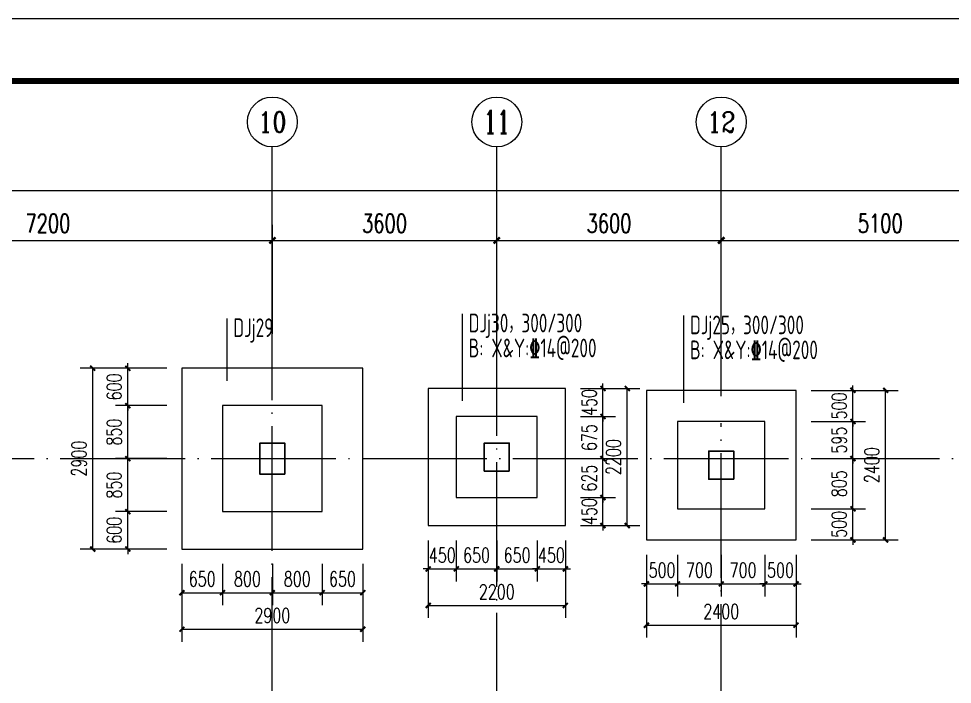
# Model space of a CAD drawing. Extents: x 1051052 to 1482120, y -981644 to -673261.
# Drawn here: x 1126256 to 1141230, y -838906 to -828229 of the extents above; entities that cross this region are included whole.
import ezdxf
from ezdxf.enums import TextEntityAlignment as Align

# ---------------------------------------------------------------- set-up
doc = ezdxf.new("R2010")
doc.units = 0
doc.header["$LTSCALE"] = 1000
doc.header["$MEASUREMENT"] = 0
doc.linetypes.add('DOTE', pattern=[2.42, 2, -0.2, 0.02, -0.2])
for name, color, linetype in [('AXIS', 3, 'Continuous'), ('AXIS_TEXT', 7, 'Continuous'), ('DOTE', 1, 'DOTE'), ('PUB_DIM', 3, 'Continuous'), ('TK', 142, 'Continuous'), ('填充', 8, 'Continuous')]:
    doc.layers.add(name, color=color, linetype=linetype)
for name, color, linetype, lineweight in [('BASE-DJ', 2, 'Continuous', 25), ('BASE-DJ-BH', 7, 'Continuous', 25), ('BASE-JZ', 7, 'Continuous', 25), ('COLU', 2, 'Continuous', 30)]:
    doc.layers.add(name, color=color, linetype=linetype, lineweight=lineweight)
doc.styles.add('_TCH_AXIS', font='COMPLEX', dxfattribs={"bigfont": 'GBCBIG'})
doc.styles.add('_TCH_DIM_T3', font='SIMPLEX', dxfattribs={"width": 0.705882, "bigfont": 'GBCBIG'})
doc.styles.add('COMPLEX', font='COMPLEX')
doc.styles.add('FromPkpm', font='Pkpmeng', dxfattribs={"width": 0.7, "bigfont": 'hztxt'})
doc.dimstyles.new('_TCH_ARCH&&100', dxfattribs={"dimtxt": 297.5, "dimasz": 100, "dimexe": 250, "dimexo": 300, "dimgap": 126.25, "dimtad": 1, "dimdec": 0, "dimzin": 0, "dimdsep": 46, "dimtxsty": '_TCH_DIM_T3', "dimblk": 'ARCHTICK', "dimcen": 0.09, "dimclrt": 7, "dimazin": 2, "dimtfac": 1, "dimtdec": 0, "dimtix": 1, "dimtmove": 2, "dimatfit": 3, "dimfxl": 0, "dimtolj": 1, "dimtzin": 0, "dimarcsym": 0})
doc.dimstyles.new('_TCH_ARCH&&80', dxfattribs={"dimtxt": 238, "dimasz": 80, "dimexe": 200, "dimexo": 240, "dimgap": 101, "dimtad": 1, "dimdec": 0, "dimzin": 0, "dimdsep": 46, "dimtxsty": '_TCH_DIM_T3', "dimblk": 'ARCHTICK', "dimcen": 0.09, "dimclrt": 7, "dimazin": 2, "dimtfac": 1, "dimtdec": 0, "dimtix": 1, "dimtmove": 2, "dimatfit": 3, "dimfxl": 0, "dimtolj": 1, "dimtzin": 0, "dimarcsym": 0})

# ---------------------------------------------------------------- blocks, each defined once
blk = doc.blocks.new('_ArchTick')
at = {"color": 0, "linetype": 'ByBlock', "const_width": 0.4}
blk.add_lwpolyline([(-0.5, -0.5), (0.5, 0.5)], dxfattribs=at)
blk = doc.blocks.new('*D494')
at = {"layer": 'AXIS', "color": 0, "lineweight": -2, "transparency": 16777216}
for p, q in [((1123124, -833286), (1123124, -831536)), ((1130324, -833286), (1130324, -831536)), ((1123124, -831786), (1130324, -831786))]:
    blk.add_line(p, q, dxfattribs=at)
at = {"layer": 'Defpoints', "color": 0, "transparency": 16777216}
for p in [(1130324, -831786), (1123124, -834286), (1130324, -834286)]:
    blk.add_point(p, dxfattribs=at)
at = {"layer": 'AXIS', "color": 0, "lineweight": -2, "transparency": 16777216, "xscale": 100, "yscale": 100, "zscale": 100, "rotation": 180}
blk.add_blockref('_ArchTick', (1123124, -831786), dxfattribs=at)
at = {"layer": 'AXIS', "color": 0, "lineweight": -2, "transparency": 16777216, "xscale": 100, "yscale": 100, "zscale": 100}
blk.add_blockref('_ArchTick', (1130324, -831786), dxfattribs=at)
at = {"layer": 'AXIS', "color": 7, "transparency": 16777216, "insert": (1126724, -831511), "char_height": 297.5, "attachment_point": 5, "style": '_TCH_DIM_T3'}
blk.add_mtext('\\A1;7200', dxfattribs=at)
blk = doc.blocks.new('*D495')
at = {"layer": 'AXIS', "color": 0, "lineweight": -2, "transparency": 16777216}
for p, q in [((1130324, -833286), (1130324, -831536)), ((1133924, -833286), (1133924, -831536)), ((1130324, -831786), (1133924, -831786))]:
    blk.add_line(p, q, dxfattribs=at)
at = {"layer": 'Defpoints', "color": 0, "transparency": 16777216}
for p in [(1133924, -831786), (1130324, -834286), (1133924, -834286)]:
    blk.add_point(p, dxfattribs=at)
at = {"layer": 'AXIS', "color": 0, "lineweight": -2, "transparency": 16777216, "xscale": 100, "yscale": 100, "zscale": 100, "rotation": 180}
blk.add_blockref('_ArchTick', (1130324, -831786), dxfattribs=at)
at = {"layer": 'AXIS', "color": 0, "lineweight": -2, "transparency": 16777216, "xscale": 100, "yscale": 100, "zscale": 100}
blk.add_blockref('_ArchTick', (1133924, -831786), dxfattribs=at)
at = {"layer": 'AXIS', "color": 7, "transparency": 16777216, "insert": (1132124, -831511), "char_height": 297.5, "attachment_point": 5, "style": '_TCH_DIM_T3'}
blk.add_mtext('\\A1;3600', dxfattribs=at)
blk = doc.blocks.new('*D496')
at = {"layer": 'AXIS', "color": 0, "lineweight": -2, "transparency": 16777216}
for p, q in [((1133924, -833286), (1133924, -831536)), ((1137524, -833286), (1137524, -831536)), ((1133924, -831786), (1137524, -831786))]:
    blk.add_line(p, q, dxfattribs=at)
at = {"layer": 'Defpoints', "color": 0, "transparency": 16777216}
for p in [(1137524, -831786), (1133924, -834286), (1137524, -834286)]:
    blk.add_point(p, dxfattribs=at)
at = {"layer": 'AXIS', "color": 0, "lineweight": -2, "transparency": 16777216, "xscale": 100, "yscale": 100, "zscale": 100, "rotation": 180}
blk.add_blockref('_ArchTick', (1133924, -831786), dxfattribs=at)
at = {"layer": 'AXIS', "color": 0, "lineweight": -2, "transparency": 16777216, "xscale": 100, "yscale": 100, "zscale": 100}
blk.add_blockref('_ArchTick', (1137524, -831786), dxfattribs=at)
at = {"layer": 'AXIS', "color": 7, "transparency": 16777216, "insert": (1135724, -831511), "char_height": 297.5, "attachment_point": 5, "style": '_TCH_DIM_T3'}
blk.add_mtext('\\A1;3600', dxfattribs=at)
blk = doc.blocks.new('*D497')
at = {"layer": 'AXIS', "color": 0, "lineweight": -2, "transparency": 16777216}
for p, q in [((1137524, -833286), (1137524, -831536)), ((1142624, -833286), (1142624, -831536)), ((1137524, -831786), (1142624, -831786))]:
    blk.add_line(p, q, dxfattribs=at)
at = {"layer": 'Defpoints', "color": 0, "transparency": 16777216}
for p in [(1142624, -831786), (1137524, -834286), (1142624, -834286)]:
    blk.add_point(p, dxfattribs=at)
at = {"layer": 'AXIS', "color": 0, "lineweight": -2, "transparency": 16777216, "xscale": 100, "yscale": 100, "zscale": 100, "rotation": 180}
blk.add_blockref('_ArchTick', (1137524, -831786), dxfattribs=at)
at = {"layer": 'AXIS', "color": 0, "lineweight": -2, "transparency": 16777216, "xscale": 100, "yscale": 100, "zscale": 100}
blk.add_blockref('_ArchTick', (1142624, -831786), dxfattribs=at)
at = {"layer": 'AXIS', "color": 7, "transparency": 16777216, "insert": (1140074, -831511), "char_height": 297.5, "attachment_point": 5, "style": '_TCH_DIM_T3'}
blk.add_mtext('\\A1;5100', dxfattribs=at)
blk = doc.blocks.new('*D498')
at = {"layer": 'AXIS', "color": 0, "lineweight": -2, "transparency": 16777216}
for p, q in [((1103724, -832486), (1103724, -830736)), ((1142624, -832486), (1142624, -830736)), ((1103724, -830986), (1142624, -830986))]:
    blk.add_line(p, q, dxfattribs=at)
at = {"layer": 'Defpoints', "color": 0, "transparency": 16777216}
for p in [(1142624, -830986), (1103724, -834286), (1142624, -834286)]:
    blk.add_point(p, dxfattribs=at)
at = {"layer": 'AXIS', "color": 0, "lineweight": -2, "transparency": 16777216, "xscale": 100, "yscale": 100, "zscale": 100, "rotation": 180}
blk.add_blockref('_ArchTick', (1103724, -830986), dxfattribs=at)
at = {"layer": 'AXIS', "color": 0, "lineweight": -2, "transparency": 16777216, "xscale": 100, "yscale": 100, "zscale": 100}
blk.add_blockref('_ArchTick', (1142624, -830986), dxfattribs=at)
at = {"layer": 'AXIS', "color": 7, "transparency": 16777216, "insert": (1123174, -830711), "char_height": 297.5, "attachment_point": 5, "style": '_TCH_DIM_T3'}
blk.add_mtext('\\A1;38900', dxfattribs=at)
blk = doc.blocks.new('_AXISO')
blk.add_circle((0, 0), 0.5)
at = {"layer": 'AXIS_TEXT', "style": 'COMPLEX', "width": 1.041667}
blk.add_attdef('A', text='', height=0.56, dxfattribs=at).set_placement((-0.25, -0.28), (0.25, -0.28), align=Align.FIT)
blk = doc.blocks.new('A2K')
at = {"layer": 'TK'}
blk.add_lwpolyline([(0, 0), (59400, 0), (59400, 42000), (0, 42000)], close=True, dxfattribs=at)
at = {"layer": 'TK', "const_width": 100}
blk.add_lwpolyline([(2500, 1000), (58400, 1000), (58400, 41000), (2500, 41000)], close=True, dxfattribs=at)
blk = doc.blocks.new('*D1022')
at = {"layer": 'Defpoints', "color": 0, "transparency": 16777216}
for p in [(1136324, -836591), (1138724, -836591), (1138724, -837957)]:
    blk.add_point(p, dxfattribs=at)
at = {"layer": 'PUB_DIM', "color": 0, "lineweight": -2, "transparency": 16777216}
for p, q in [((1136324, -836831), (1136324, -838157)), ((1138724, -836831), (1138724, -838157)), ((1136324, -837957), (1138724, -837957))]:
    blk.add_line(p, q, dxfattribs=at)
at = {"layer": 'PUB_DIM', "color": 0, "lineweight": -2, "transparency": 16777216, "xscale": 80, "yscale": 80, "zscale": 80, "rotation": 180}
blk.add_blockref('_ArchTick', (1136324, -837957), dxfattribs=at)
at = {"layer": 'PUB_DIM', "color": 0, "lineweight": -2, "transparency": 16777216, "xscale": 80, "yscale": 80, "zscale": 80}
blk.add_blockref('_ArchTick', (1138724, -837957), dxfattribs=at)
at = {"layer": 'PUB_DIM', "color": 7, "transparency": 16777216, "insert": (1137524, -837737), "char_height": 238, "attachment_point": 5, "style": '_TCH_DIM_T3'}
blk.add_mtext('\\A1;2400', dxfattribs=at)
blk = doc.blocks.new('*D1023')
at = {"layer": 'Defpoints', "color": 0, "transparency": 16777216}
for p in [(1136324, -836591), (1136824, -836591), (1136824, -837296)]:
    blk.add_point(p, dxfattribs=at)
at = {"layer": 'PUB_DIM', "color": 0, "lineweight": -2, "transparency": 16777216}
for p, q in [((1136324, -836831), (1136324, -837496)), ((1136824, -836831), (1136824, -837496)), ((1136324, -837296), (1136244, -837296)), ((1136324, -837296), (1136824, -837296)), ((1136824, -837296), (1136904, -837296))]:
    blk.add_line(p, q, dxfattribs=at)
at = {"layer": 'PUB_DIM', "color": 0, "lineweight": -2, "transparency": 16777216, "xscale": 80, "yscale": 80, "zscale": 80}
blk.add_blockref('_ArchTick', (1136324, -837296), dxfattribs=at)
at = {"layer": 'PUB_DIM', "color": 0, "lineweight": -2, "transparency": 16777216, "xscale": 80, "yscale": 80, "zscale": 80, "rotation": 180}
blk.add_blockref('_ArchTick', (1136824, -837296), dxfattribs=at)
at = {"layer": 'PUB_DIM', "color": 7, "transparency": 16777216, "insert": (1136574, -837076), "char_height": 238, "attachment_point": 5, "style": '_TCH_DIM_T3'}
blk.add_mtext('\\A1;500', dxfattribs=at)
blk = doc.blocks.new('*D1024')
at = {"layer": 'Defpoints', "color": 0, "transparency": 16777216}
for p in [(1136824, -836591), (1137524, -836591), (1137524, -837296)]:
    blk.add_point(p, dxfattribs=at)
at = {"layer": 'PUB_DIM', "color": 0, "lineweight": -2, "transparency": 16777216}
for p, q in [((1136824, -836831), (1136824, -837496)), ((1137524, -836831), (1137524, -837496)), ((1136824, -837296), (1137524, -837296))]:
    blk.add_line(p, q, dxfattribs=at)
at = {"layer": 'PUB_DIM', "color": 0, "lineweight": -2, "transparency": 16777216, "xscale": 80, "yscale": 80, "zscale": 80, "rotation": 180}
blk.add_blockref('_ArchTick', (1136824, -837296), dxfattribs=at)
at = {"layer": 'PUB_DIM', "color": 0, "lineweight": -2, "transparency": 16777216, "xscale": 80, "yscale": 80, "zscale": 80}
blk.add_blockref('_ArchTick', (1137524, -837296), dxfattribs=at)
at = {"layer": 'PUB_DIM', "color": 7, "transparency": 16777216, "insert": (1137174, -837076), "char_height": 238, "attachment_point": 5, "style": '_TCH_DIM_T3'}
blk.add_mtext('\\A1;700', dxfattribs=at)
blk = doc.blocks.new('*D1025')
at = {"layer": 'Defpoints', "color": 0, "transparency": 16777216}
for p in [(1137524, -836591), (1138224, -836591), (1138224, -837296)]:
    blk.add_point(p, dxfattribs=at)
at = {"layer": 'PUB_DIM', "color": 0, "lineweight": -2, "transparency": 16777216}
for p, q in [((1137524, -836831), (1137524, -837496)), ((1138224, -836831), (1138224, -837496)), ((1137524, -837296), (1138224, -837296))]:
    blk.add_line(p, q, dxfattribs=at)
at = {"layer": 'PUB_DIM', "color": 0, "lineweight": -2, "transparency": 16777216, "xscale": 80, "yscale": 80, "zscale": 80, "rotation": 180}
blk.add_blockref('_ArchTick', (1137524, -837296), dxfattribs=at)
at = {"layer": 'PUB_DIM', "color": 0, "lineweight": -2, "transparency": 16777216, "xscale": 80, "yscale": 80, "zscale": 80}
blk.add_blockref('_ArchTick', (1138224, -837296), dxfattribs=at)
at = {"layer": 'PUB_DIM', "color": 7, "transparency": 16777216, "insert": (1137874, -837076), "char_height": 238, "attachment_point": 5, "style": '_TCH_DIM_T3'}
blk.add_mtext('\\A1;700', dxfattribs=at)
blk = doc.blocks.new('*D1026')
at = {"layer": 'Defpoints', "color": 0, "transparency": 16777216}
for p in [(1138224, -836591), (1138724, -836591), (1138724, -837296)]:
    blk.add_point(p, dxfattribs=at)
at = {"layer": 'PUB_DIM', "color": 0, "lineweight": -2, "transparency": 16777216}
for p, q in [((1138224, -836831), (1138224, -837496)), ((1138724, -836831), (1138724, -837496)), ((1138224, -837296), (1138144, -837296)), ((1138224, -837296), (1138724, -837296)), ((1138724, -837296), (1138804, -837296))]:
    blk.add_line(p, q, dxfattribs=at)
at = {"layer": 'PUB_DIM', "color": 0, "lineweight": -2, "transparency": 16777216, "xscale": 80, "yscale": 80, "zscale": 80}
blk.add_blockref('_ArchTick', (1138224, -837296), dxfattribs=at)
at = {"layer": 'PUB_DIM', "color": 0, "lineweight": -2, "transparency": 16777216, "xscale": 80, "yscale": 80, "zscale": 80, "rotation": 180}
blk.add_blockref('_ArchTick', (1138724, -837296), dxfattribs=at)
at = {"layer": 'PUB_DIM', "color": 7, "transparency": 16777216, "insert": (1138474, -837076), "char_height": 238, "attachment_point": 5, "style": '_TCH_DIM_T3'}
blk.add_mtext('\\A1;500', dxfattribs=at)
blk = doc.blocks.new('*D1027')
at = {"layer": 'Defpoints', "color": 0, "transparency": 16777216}
for p in [(1132824, -836361), (1135024, -836361), (1135024, -837642)]:
    blk.add_point(p, dxfattribs=at)
at = {"layer": 'PUB_DIM', "color": 0, "lineweight": -2, "transparency": 16777216}
for p, q in [((1132824, -836601), (1132824, -837842)), ((1135024, -836601), (1135024, -837842)), ((1132824, -837642), (1135024, -837642))]:
    blk.add_line(p, q, dxfattribs=at)
at = {"layer": 'PUB_DIM', "color": 0, "lineweight": -2, "transparency": 16777216, "xscale": 80, "yscale": 80, "zscale": 80, "rotation": 180}
blk.add_blockref('_ArchTick', (1132824, -837642), dxfattribs=at)
at = {"layer": 'PUB_DIM', "color": 0, "lineweight": -2, "transparency": 16777216, "xscale": 80, "yscale": 80, "zscale": 80}
blk.add_blockref('_ArchTick', (1135024, -837642), dxfattribs=at)
at = {"layer": 'PUB_DIM', "color": 7, "transparency": 16777216, "insert": (1133924, -837422), "char_height": 238, "attachment_point": 5, "style": '_TCH_DIM_T3'}
blk.add_mtext('\\A1;2200', dxfattribs=at)
blk = doc.blocks.new('*D1028')
at = {"layer": 'Defpoints', "color": 0, "transparency": 16777216}
for p in [(1132824, -836361), (1133274, -836361), (1133274, -837055)]:
    blk.add_point(p, dxfattribs=at)
at = {"layer": 'PUB_DIM', "color": 0, "lineweight": -2, "transparency": 16777216}
for p, q in [((1132824, -836601), (1132824, -837255)), ((1133274, -836601), (1133274, -837255)), ((1132824, -837055), (1132744, -837055)), ((1132824, -837055), (1133274, -837055)), ((1133274, -837055), (1133354, -837055))]:
    blk.add_line(p, q, dxfattribs=at)
at = {"layer": 'PUB_DIM', "color": 0, "lineweight": -2, "transparency": 16777216, "xscale": 80, "yscale": 80, "zscale": 80}
blk.add_blockref('_ArchTick', (1132824, -837055), dxfattribs=at)
at = {"layer": 'PUB_DIM', "color": 0, "lineweight": -2, "transparency": 16777216, "xscale": 80, "yscale": 80, "zscale": 80, "rotation": 180}
blk.add_blockref('_ArchTick', (1133274, -837055), dxfattribs=at)
at = {"layer": 'PUB_DIM', "color": 7, "transparency": 16777216, "insert": (1133049, -836835), "char_height": 238, "attachment_point": 5, "style": '_TCH_DIM_T3'}
blk.add_mtext('\\A1;450', dxfattribs=at)
blk = doc.blocks.new('*D1029')
at = {"layer": 'Defpoints', "color": 0, "transparency": 16777216}
for p in [(1133274, -836361), (1133924, -836361), (1133924, -837055)]:
    blk.add_point(p, dxfattribs=at)
at = {"layer": 'PUB_DIM', "color": 0, "lineweight": -2, "transparency": 16777216}
for p, q in [((1133274, -836601), (1133274, -837255)), ((1133924, -836601), (1133924, -837255)), ((1133274, -837055), (1133924, -837055))]:
    blk.add_line(p, q, dxfattribs=at)
at = {"layer": 'PUB_DIM', "color": 0, "lineweight": -2, "transparency": 16777216, "xscale": 80, "yscale": 80, "zscale": 80, "rotation": 180}
blk.add_blockref('_ArchTick', (1133274, -837055), dxfattribs=at)
at = {"layer": 'PUB_DIM', "color": 0, "lineweight": -2, "transparency": 16777216, "xscale": 80, "yscale": 80, "zscale": 80}
blk.add_blockref('_ArchTick', (1133924, -837055), dxfattribs=at)
at = {"layer": 'PUB_DIM', "color": 7, "transparency": 16777216, "insert": (1133599, -836835), "char_height": 238, "attachment_point": 5, "style": '_TCH_DIM_T3'}
blk.add_mtext('\\A1;650', dxfattribs=at)
blk = doc.blocks.new('*D1030')
at = {"layer": 'Defpoints', "color": 0, "transparency": 16777216}
for p in [(1133924, -836361), (1134574, -836361), (1134574, -837055)]:
    blk.add_point(p, dxfattribs=at)
at = {"layer": 'PUB_DIM', "color": 0, "lineweight": -2, "transparency": 16777216}
for p, q in [((1133924, -836601), (1133924, -837255)), ((1134574, -836601), (1134574, -837255)), ((1133924, -837055), (1134574, -837055))]:
    blk.add_line(p, q, dxfattribs=at)
at = {"layer": 'PUB_DIM', "color": 0, "lineweight": -2, "transparency": 16777216, "xscale": 80, "yscale": 80, "zscale": 80, "rotation": 180}
blk.add_blockref('_ArchTick', (1133924, -837055), dxfattribs=at)
at = {"layer": 'PUB_DIM', "color": 0, "lineweight": -2, "transparency": 16777216, "xscale": 80, "yscale": 80, "zscale": 80}
blk.add_blockref('_ArchTick', (1134574, -837055), dxfattribs=at)
at = {"layer": 'PUB_DIM', "color": 7, "transparency": 16777216, "insert": (1134249, -836835), "char_height": 238, "attachment_point": 5, "style": '_TCH_DIM_T3'}
blk.add_mtext('\\A1;650', dxfattribs=at)
blk = doc.blocks.new('*D1031')
at = {"layer": 'Defpoints', "color": 0, "transparency": 16777216}
for p in [(1134574, -836361), (1135024, -836361), (1135024, -837055)]:
    blk.add_point(p, dxfattribs=at)
at = {"layer": 'PUB_DIM', "color": 0, "lineweight": -2, "transparency": 16777216}
for p, q in [((1134574, -836601), (1134574, -837255)), ((1135024, -836601), (1135024, -837255)), ((1134574, -837055), (1134494, -837055)), ((1134574, -837055), (1135024, -837055)), ((1135024, -837055), (1135104, -837055))]:
    blk.add_line(p, q, dxfattribs=at)
at = {"layer": 'PUB_DIM', "color": 0, "lineweight": -2, "transparency": 16777216, "xscale": 80, "yscale": 80, "zscale": 80}
blk.add_blockref('_ArchTick', (1134574, -837055), dxfattribs=at)
at = {"layer": 'PUB_DIM', "color": 0, "lineweight": -2, "transparency": 16777216, "xscale": 80, "yscale": 80, "zscale": 80, "rotation": 180}
blk.add_blockref('_ArchTick', (1135024, -837055), dxfattribs=at)
at = {"layer": 'PUB_DIM', "color": 7, "transparency": 16777216, "insert": (1134799, -836835), "char_height": 238, "attachment_point": 5, "style": '_TCH_DIM_T3'}
blk.add_mtext('\\A1;450', dxfattribs=at)
blk = doc.blocks.new('*D1032')
at = {"layer": 'Defpoints', "color": 0, "transparency": 16777216}
for p in [(1128874, -836736), (1131774, -836736), (1131774, -838023)]:
    blk.add_point(p, dxfattribs=at)
at = {"layer": 'PUB_DIM', "color": 0, "lineweight": -2, "transparency": 16777216}
for p, q in [((1128874, -836976), (1128874, -838223)), ((1131774, -836976), (1131774, -838223)), ((1128874, -838023), (1131774, -838023))]:
    blk.add_line(p, q, dxfattribs=at)
at = {"layer": 'PUB_DIM', "color": 0, "lineweight": -2, "transparency": 16777216, "xscale": 80, "yscale": 80, "zscale": 80, "rotation": 180}
blk.add_blockref('_ArchTick', (1128874, -838023), dxfattribs=at)
at = {"layer": 'PUB_DIM', "color": 0, "lineweight": -2, "transparency": 16777216, "xscale": 80, "yscale": 80, "zscale": 80}
blk.add_blockref('_ArchTick', (1131774, -838023), dxfattribs=at)
at = {"layer": 'PUB_DIM', "color": 7, "transparency": 16777216, "insert": (1130324, -837803), "char_height": 238, "attachment_point": 5, "style": '_TCH_DIM_T3'}
blk.add_mtext('\\A1;2900', dxfattribs=at)
blk = doc.blocks.new('*D1033')
at = {"layer": 'Defpoints', "color": 0, "transparency": 16777216}
for p in [(1128874, -836736), (1129524, -836736), (1129524, -837436)]:
    blk.add_point(p, dxfattribs=at)
at = {"layer": 'PUB_DIM', "color": 0, "lineweight": -2, "transparency": 16777216}
for p, q in [((1128874, -836976), (1128874, -837636)), ((1129524, -836976), (1129524, -837636)), ((1128874, -837436), (1129524, -837436))]:
    blk.add_line(p, q, dxfattribs=at)
at = {"layer": 'PUB_DIM', "color": 0, "lineweight": -2, "transparency": 16777216, "xscale": 80, "yscale": 80, "zscale": 80, "rotation": 180}
blk.add_blockref('_ArchTick', (1128874, -837436), dxfattribs=at)
at = {"layer": 'PUB_DIM', "color": 0, "lineweight": -2, "transparency": 16777216, "xscale": 80, "yscale": 80, "zscale": 80}
blk.add_blockref('_ArchTick', (1129524, -837436), dxfattribs=at)
at = {"layer": 'PUB_DIM', "color": 7, "transparency": 16777216, "insert": (1129199, -837216), "char_height": 238, "attachment_point": 5, "style": '_TCH_DIM_T3'}
blk.add_mtext('\\A1;650', dxfattribs=at)
blk = doc.blocks.new('*D1034')
at = {"layer": 'Defpoints', "color": 0, "transparency": 16777216}
for p in [(1129524, -836736), (1130324, -836736), (1130324, -837436)]:
    blk.add_point(p, dxfattribs=at)
at = {"layer": 'PUB_DIM', "color": 0, "lineweight": -2, "transparency": 16777216}
for p, q in [((1129524, -836976), (1129524, -837636)), ((1130324, -836976), (1130324, -837636)), ((1129524, -837436), (1130324, -837436))]:
    blk.add_line(p, q, dxfattribs=at)
at = {"layer": 'PUB_DIM', "color": 0, "lineweight": -2, "transparency": 16777216, "xscale": 80, "yscale": 80, "zscale": 80, "rotation": 180}
blk.add_blockref('_ArchTick', (1129524, -837436), dxfattribs=at)
at = {"layer": 'PUB_DIM', "color": 0, "lineweight": -2, "transparency": 16777216, "xscale": 80, "yscale": 80, "zscale": 80}
blk.add_blockref('_ArchTick', (1130324, -837436), dxfattribs=at)
at = {"layer": 'PUB_DIM', "color": 7, "transparency": 16777216, "insert": (1129924, -837216), "char_height": 238, "attachment_point": 5, "style": '_TCH_DIM_T3'}
blk.add_mtext('\\A1;800', dxfattribs=at)
blk = doc.blocks.new('*D1035')
at = {"layer": 'Defpoints', "color": 0, "transparency": 16777216}
for p in [(1130324, -836736), (1131124, -836736), (1131124, -837436)]:
    blk.add_point(p, dxfattribs=at)
at = {"layer": 'PUB_DIM', "color": 0, "lineweight": -2, "transparency": 16777216}
for p, q in [((1130324, -836976), (1130324, -837636)), ((1131124, -836976), (1131124, -837636)), ((1130324, -837436), (1131124, -837436))]:
    blk.add_line(p, q, dxfattribs=at)
at = {"layer": 'PUB_DIM', "color": 0, "lineweight": -2, "transparency": 16777216, "xscale": 80, "yscale": 80, "zscale": 80, "rotation": 180}
blk.add_blockref('_ArchTick', (1130324, -837436), dxfattribs=at)
at = {"layer": 'PUB_DIM', "color": 0, "lineweight": -2, "transparency": 16777216, "xscale": 80, "yscale": 80, "zscale": 80}
blk.add_blockref('_ArchTick', (1131124, -837436), dxfattribs=at)
at = {"layer": 'PUB_DIM', "color": 7, "transparency": 16777216, "insert": (1130724, -837216), "char_height": 238, "attachment_point": 5, "style": '_TCH_DIM_T3'}
blk.add_mtext('\\A1;800', dxfattribs=at)
blk = doc.blocks.new('*D1036')
at = {"layer": 'Defpoints', "color": 0, "transparency": 16777216}
for p in [(1131124, -836736), (1131774, -836736), (1131774, -837436)]:
    blk.add_point(p, dxfattribs=at)
at = {"layer": 'PUB_DIM', "color": 0, "lineweight": -2, "transparency": 16777216}
for p, q in [((1131124, -836976), (1131124, -837636)), ((1131774, -836976), (1131774, -837636)), ((1131124, -837436), (1131774, -837436))]:
    blk.add_line(p, q, dxfattribs=at)
at = {"layer": 'PUB_DIM', "color": 0, "lineweight": -2, "transparency": 16777216, "xscale": 80, "yscale": 80, "zscale": 80, "rotation": 180}
blk.add_blockref('_ArchTick', (1131124, -837436), dxfattribs=at)
at = {"layer": 'PUB_DIM', "color": 0, "lineweight": -2, "transparency": 16777216, "xscale": 80, "yscale": 80, "zscale": 80}
blk.add_blockref('_ArchTick', (1131774, -837436), dxfattribs=at)
at = {"layer": 'PUB_DIM', "color": 7, "transparency": 16777216, "insert": (1131449, -837216), "char_height": 238, "attachment_point": 5, "style": '_TCH_DIM_T3'}
blk.add_mtext('\\A1;650', dxfattribs=at)
blk = doc.blocks.new('*D1292')
at = {"layer": 'Defpoints', "color": 0, "transparency": 16777216}
for p in [(1138724, -836091), (1139636, -836091), (1138724, -836591)]:
    blk.add_point(p, dxfattribs=at)
at = {"layer": 'PUB_DIM', "color": 0, "lineweight": -2, "transparency": 16777216}
for p, q in [((1138964, -836091), (1139836, -836091)), ((1139636, -836091), (1139636, -836011)), ((1139636, -836591), (1139636, -836091)), ((1138964, -836591), (1139836, -836591)), ((1139636, -836591), (1139636, -836671))]:
    blk.add_line(p, q, dxfattribs=at)
at = {"layer": 'PUB_DIM', "color": 0, "lineweight": -2, "transparency": 16777216, "xscale": 80, "yscale": 80, "zscale": 80}
for p, rotation in [((1139636, -836091), 270), ((1139636, -836591), 90)]:
    blk.add_blockref('_ArchTick', p, dxfattribs=dict(at, rotation=rotation))
at = {"layer": 'PUB_DIM', "color": 7, "transparency": 16777216, "insert": (1139416, -836341), "char_height": 238, "attachment_point": 5, "rotation": 90, "style": '_TCH_DIM_T3'}
blk.add_mtext('\\A1;500', dxfattribs=at)
blk = doc.blocks.new('*D1293')
at = {"layer": 'Defpoints', "color": 0, "transparency": 16777216}
for p in [(1138724, -835286), (1139636, -835286), (1138724, -836091)]:
    blk.add_point(p, dxfattribs=at)
at = {"layer": 'PUB_DIM', "color": 0, "lineweight": -2, "transparency": 16777216}
for p, q in [((1138964, -835286), (1139836, -835286)), ((1139636, -836091), (1139636, -835286)), ((1138964, -836091), (1139836, -836091))]:
    blk.add_line(p, q, dxfattribs=at)
at = {"layer": 'PUB_DIM', "color": 0, "lineweight": -2, "transparency": 16777216, "xscale": 80, "yscale": 80, "zscale": 80}
for p, rotation in [((1139636, -835286), 90), ((1139636, -836091), 270)]:
    blk.add_blockref('_ArchTick', p, dxfattribs=dict(at, rotation=rotation))
at = {"layer": 'PUB_DIM', "color": 7, "transparency": 16777216, "insert": (1139416, -835689), "char_height": 238, "attachment_point": 5, "rotation": 90, "style": '_TCH_DIM_T3'}
blk.add_mtext('\\A1;805', dxfattribs=at)
blk = doc.blocks.new('*D1294')
at = {"layer": 'Defpoints', "color": 0, "transparency": 16777216}
for p in [(1138724, -834691), (1139636, -834691), (1138724, -835286)]:
    blk.add_point(p, dxfattribs=at)
at = {"layer": 'PUB_DIM', "color": 0, "lineweight": -2, "transparency": 16777216}
for p, q in [((1139636, -834691), (1139636, -834611)), ((1138964, -834691), (1139836, -834691)), ((1139636, -835286), (1139636, -834691)), ((1138964, -835286), (1139836, -835286)), ((1139636, -835286), (1139636, -835366))]:
    blk.add_line(p, q, dxfattribs=at)
at = {"layer": 'PUB_DIM', "color": 0, "lineweight": -2, "transparency": 16777216, "xscale": 80, "yscale": 80, "zscale": 80}
for p, rotation in [((1139636, -834691), 270), ((1139636, -835286), 90)]:
    blk.add_blockref('_ArchTick', p, dxfattribs=dict(at, rotation=rotation))
at = {"layer": 'PUB_DIM', "color": 7, "transparency": 16777216, "insert": (1139416, -834989), "char_height": 238, "attachment_point": 5, "rotation": 90, "style": '_TCH_DIM_T3'}
blk.add_mtext('\\A1;595', dxfattribs=at)
blk = doc.blocks.new('*D1295')
at = {"layer": 'Defpoints', "color": 0, "transparency": 16777216}
for p in [(1138724, -834191), (1139636, -834191), (1138724, -834691)]:
    blk.add_point(p, dxfattribs=at)
at = {"layer": 'PUB_DIM', "color": 0, "lineweight": -2, "transparency": 16777216}
for p, q in [((1138964, -834191), (1139836, -834191)), ((1139636, -834191), (1139636, -834111)), ((1139636, -834691), (1139636, -834191)), ((1138964, -834691), (1139836, -834691)), ((1139636, -834691), (1139636, -834771))]:
    blk.add_line(p, q, dxfattribs=at)
at = {"layer": 'PUB_DIM', "color": 0, "lineweight": -2, "transparency": 16777216, "xscale": 80, "yscale": 80, "zscale": 80}
for p, rotation in [((1139636, -834191), 270), ((1139636, -834691), 90)]:
    blk.add_blockref('_ArchTick', p, dxfattribs=dict(at, rotation=rotation))
at = {"layer": 'PUB_DIM', "color": 7, "transparency": 16777216, "insert": (1139416, -834441), "char_height": 238, "attachment_point": 5, "rotation": 90, "style": '_TCH_DIM_T3'}
blk.add_mtext('\\A1;500', dxfattribs=at)
blk = doc.blocks.new('*D1296')
at = {"layer": 'Defpoints', "color": 0, "transparency": 16777216}
for p in [(1138724, -834191), (1140160, -834191), (1138724, -836591)]:
    blk.add_point(p, dxfattribs=at)
at = {"layer": 'PUB_DIM', "color": 0, "lineweight": -2, "transparency": 16777216}
for p, q in [((1138964, -834191), (1140360, -834191)), ((1140160, -836591), (1140160, -834191)), ((1138964, -836591), (1140360, -836591))]:
    blk.add_line(p, q, dxfattribs=at)
at = {"layer": 'PUB_DIM', "color": 0, "lineweight": -2, "transparency": 16777216, "xscale": 80, "yscale": 80, "zscale": 80}
for p, rotation in [((1140160, -834191), 90), ((1140160, -836591), 270)]:
    blk.add_blockref('_ArchTick', p, dxfattribs=dict(at, rotation=rotation))
at = {"layer": 'PUB_DIM', "color": 7, "transparency": 16777216, "insert": (1139940, -835391), "char_height": 238, "attachment_point": 5, "rotation": 90, "style": '_TCH_DIM_T3'}
blk.add_mtext('\\A1;2400', dxfattribs=at)
blk = doc.blocks.new('*D1297')
at = {"layer": 'Defpoints', "color": 0, "transparency": 16777216}
for p in [(1135024, -834161), (1136016, -834161), (1135024, -836361)]:
    blk.add_point(p, dxfattribs=at)
at = {"layer": 'PUB_DIM', "color": 0, "lineweight": -2, "transparency": 16777216}
for p, q in [((1135264, -834161), (1136216, -834161)), ((1136016, -836361), (1136016, -834161)), ((1135264, -836361), (1136216, -836361))]:
    blk.add_line(p, q, dxfattribs=at)
at = {"layer": 'PUB_DIM', "color": 0, "lineweight": -2, "transparency": 16777216, "xscale": 80, "yscale": 80, "zscale": 80}
for p, rotation in [((1136016, -834161), 90), ((1136016, -836361), 270)]:
    blk.add_blockref('_ArchTick', p, dxfattribs=dict(at, rotation=rotation))
at = {"layer": 'PUB_DIM', "color": 7, "transparency": 16777216, "insert": (1135796, -835261), "char_height": 238, "attachment_point": 5, "rotation": 90, "style": '_TCH_DIM_T3'}
blk.add_mtext('\\A1;2200', dxfattribs=at)
blk = doc.blocks.new('*D1298')
at = {"layer": 'Defpoints', "color": 0, "transparency": 16777216}
for p in [(1135024, -835911), (1135627, -835911), (1135024, -836361)]:
    blk.add_point(p, dxfattribs=at)
at = {"layer": 'PUB_DIM', "color": 0, "lineweight": -2, "transparency": 16777216}
for p, q in [((1135627, -835911), (1135627, -835831)), ((1135264, -835911), (1135827, -835911)), ((1135627, -836361), (1135627, -835911)), ((1135264, -836361), (1135827, -836361)), ((1135627, -836361), (1135627, -836441))]:
    blk.add_line(p, q, dxfattribs=at)
at = {"layer": 'PUB_DIM', "color": 0, "lineweight": -2, "transparency": 16777216, "xscale": 80, "yscale": 80, "zscale": 80}
for p, rotation in [((1135627, -835911), 270), ((1135627, -836361), 90)]:
    blk.add_blockref('_ArchTick', p, dxfattribs=dict(at, rotation=rotation))
at = {"layer": 'PUB_DIM', "color": 7, "transparency": 16777216, "insert": (1135407, -836136), "char_height": 238, "attachment_point": 5, "rotation": 90, "style": '_TCH_DIM_T3'}
blk.add_mtext('\\A1;450', dxfattribs=at)
blk = doc.blocks.new('*D1299')
at = {"layer": 'Defpoints', "color": 0, "transparency": 16777216}
for p in [(1135024, -835286), (1135627, -835286), (1135024, -835911)]:
    blk.add_point(p, dxfattribs=at)
at = {"layer": 'PUB_DIM', "color": 0, "lineweight": -2, "transparency": 16777216}
for p, q in [((1135627, -835286), (1135627, -835206)), ((1135264, -835286), (1135827, -835286)), ((1135627, -835911), (1135627, -835286)), ((1135264, -835911), (1135827, -835911)), ((1135627, -835911), (1135627, -835991))]:
    blk.add_line(p, q, dxfattribs=at)
at = {"layer": 'PUB_DIM', "color": 0, "lineweight": -2, "transparency": 16777216, "xscale": 80, "yscale": 80, "zscale": 80}
for p, rotation in [((1135627, -835286), 270), ((1135627, -835911), 90)]:
    blk.add_blockref('_ArchTick', p, dxfattribs=dict(at, rotation=rotation))
at = {"layer": 'PUB_DIM', "color": 7, "transparency": 16777216, "insert": (1135407, -835599), "char_height": 238, "attachment_point": 5, "rotation": 90, "style": '_TCH_DIM_T3'}
blk.add_mtext('\\A1;625', dxfattribs=at)
blk = doc.blocks.new('*D1300')
at = {"layer": 'Defpoints', "color": 0, "transparency": 16777216}
for p in [(1135024, -834611), (1135627, -834611), (1135024, -835286)]:
    blk.add_point(p, dxfattribs=at)
at = {"layer": 'PUB_DIM', "color": 0, "lineweight": -2, "transparency": 16777216}
for p, q in [((1135264, -834611), (1135827, -834611)), ((1135627, -835286), (1135627, -834611)), ((1135264, -835286), (1135827, -835286))]:
    blk.add_line(p, q, dxfattribs=at)
at = {"layer": 'PUB_DIM', "color": 0, "lineweight": -2, "transparency": 16777216, "xscale": 80, "yscale": 80, "zscale": 80}
for p, rotation in [((1135627, -834611), 90), ((1135627, -835286), 270)]:
    blk.add_blockref('_ArchTick', p, dxfattribs=dict(at, rotation=rotation))
at = {"layer": 'PUB_DIM', "color": 7, "transparency": 16777216, "insert": (1135407, -834949), "char_height": 238, "attachment_point": 5, "rotation": 90, "style": '_TCH_DIM_T3'}
blk.add_mtext('\\A1;675', dxfattribs=at)
blk = doc.blocks.new('*D1301')
at = {"layer": 'Defpoints', "color": 0, "transparency": 16777216}
for p in [(1135024, -834161), (1135627, -834161), (1135024, -834611)]:
    blk.add_point(p, dxfattribs=at)
at = {"layer": 'PUB_DIM', "color": 0, "lineweight": -2, "transparency": 16777216}
for p, q in [((1135264, -834161), (1135827, -834161)), ((1135627, -834161), (1135627, -834081)), ((1135627, -834611), (1135627, -834161)), ((1135264, -834611), (1135827, -834611)), ((1135627, -834611), (1135627, -834691))]:
    blk.add_line(p, q, dxfattribs=at)
at = {"layer": 'PUB_DIM', "color": 0, "lineweight": -2, "transparency": 16777216, "xscale": 80, "yscale": 80, "zscale": 80}
for p, rotation in [((1135627, -834161), 270), ((1135627, -834611), 90)]:
    blk.add_blockref('_ArchTick', p, dxfattribs=dict(at, rotation=rotation))
at = {"layer": 'PUB_DIM', "color": 7, "transparency": 16777216, "insert": (1135407, -834386), "char_height": 238, "attachment_point": 5, "rotation": 90, "style": '_TCH_DIM_T3'}
blk.add_mtext('\\A1;450', dxfattribs=at)
blk = doc.blocks.new('*D1302')
at = {"layer": 'Defpoints', "color": 0, "transparency": 16777216}
for p in [(1127443, -833836), (1128874, -833836), (1128874, -836736)]:
    blk.add_point(p, dxfattribs=at)
at = {"layer": 'PUB_DIM', "color": 0, "lineweight": -2, "transparency": 16777216}
for p, q in [((1128634, -833836), (1127243, -833836)), ((1127443, -836736), (1127443, -833836)), ((1128634, -836736), (1127243, -836736))]:
    blk.add_line(p, q, dxfattribs=at)
at = {"layer": 'PUB_DIM', "color": 0, "lineweight": -2, "transparency": 16777216, "xscale": 80, "yscale": 80, "zscale": 80}
for p, rotation in [((1127443, -833836), 90), ((1127443, -836736), 270)]:
    blk.add_blockref('_ArchTick', p, dxfattribs=dict(at, rotation=rotation))
at = {"layer": 'PUB_DIM', "color": 7, "transparency": 16777216, "insert": (1127223, -835286), "char_height": 238, "attachment_point": 5, "rotation": 90, "style": '_TCH_DIM_T3'}
blk.add_mtext('\\A1;2900', dxfattribs=at)
blk = doc.blocks.new('*D1303')
at = {"layer": 'Defpoints', "color": 0, "transparency": 16777216}
for p in [(1128006, -836136), (1128874, -836136), (1128874, -836736)]:
    blk.add_point(p, dxfattribs=at)
at = {"layer": 'PUB_DIM', "color": 0, "lineweight": -2, "transparency": 16777216}
for p, q in [((1128634, -836136), (1127806, -836136)), ((1128006, -836136), (1128006, -836056)), ((1128006, -836736), (1128006, -836136)), ((1128634, -836736), (1127806, -836736)), ((1128006, -836736), (1128006, -836816))]:
    blk.add_line(p, q, dxfattribs=at)
at = {"layer": 'PUB_DIM', "color": 0, "lineweight": -2, "transparency": 16777216, "xscale": 80, "yscale": 80, "zscale": 80}
for p, rotation in [((1128006, -836136), 270), ((1128006, -836736), 90)]:
    blk.add_blockref('_ArchTick', p, dxfattribs=dict(at, rotation=rotation))
at = {"layer": 'PUB_DIM', "color": 7, "transparency": 16777216, "insert": (1127786, -836436), "char_height": 238, "attachment_point": 5, "rotation": 90, "style": '_TCH_DIM_T3'}
blk.add_mtext('\\A1;600', dxfattribs=at)
blk = doc.blocks.new('*D1304')
at = {"layer": 'Defpoints', "color": 0, "transparency": 16777216}
for p in [(1128006, -835286), (1128874, -835286), (1128874, -836136)]:
    blk.add_point(p, dxfattribs=at)
at = {"layer": 'PUB_DIM', "color": 0, "lineweight": -2, "transparency": 16777216}
for p, q in [((1128634, -835286), (1127806, -835286)), ((1128006, -836136), (1128006, -835286)), ((1128634, -836136), (1127806, -836136))]:
    blk.add_line(p, q, dxfattribs=at)
at = {"layer": 'PUB_DIM', "color": 0, "lineweight": -2, "transparency": 16777216, "xscale": 80, "yscale": 80, "zscale": 80}
for p, rotation in [((1128006, -835286), 90), ((1128006, -836136), 270)]:
    blk.add_blockref('_ArchTick', p, dxfattribs=dict(at, rotation=rotation))
at = {"layer": 'PUB_DIM', "color": 7, "transparency": 16777216, "insert": (1127786, -835711), "char_height": 238, "attachment_point": 5, "rotation": 90, "style": '_TCH_DIM_T3'}
blk.add_mtext('\\A1;850', dxfattribs=at)
blk = doc.blocks.new('*D1305')
at = {"layer": 'Defpoints', "color": 0, "transparency": 16777216}
for p in [(1128006, -834436), (1128874, -834436), (1128874, -835286)]:
    blk.add_point(p, dxfattribs=at)
at = {"layer": 'PUB_DIM', "color": 0, "lineweight": -2, "transparency": 16777216}
for p, q in [((1128634, -834436), (1127806, -834436)), ((1128006, -835286), (1128006, -834436)), ((1128634, -835286), (1127806, -835286))]:
    blk.add_line(p, q, dxfattribs=at)
at = {"layer": 'PUB_DIM', "color": 0, "lineweight": -2, "transparency": 16777216, "xscale": 80, "yscale": 80, "zscale": 80}
for p, rotation in [((1128006, -834436), 90), ((1128006, -835286), 270)]:
    blk.add_blockref('_ArchTick', p, dxfattribs=dict(at, rotation=rotation))
at = {"layer": 'PUB_DIM', "color": 7, "transparency": 16777216, "insert": (1127786, -834861), "char_height": 238, "attachment_point": 5, "rotation": 90, "style": '_TCH_DIM_T3'}
blk.add_mtext('\\A1;850', dxfattribs=at)
blk = doc.blocks.new('*D1306')
at = {"layer": 'Defpoints', "color": 0, "transparency": 16777216}
for p in [(1128006, -833836), (1128874, -833836), (1128874, -834436)]:
    blk.add_point(p, dxfattribs=at)
at = {"layer": 'PUB_DIM', "color": 0, "lineweight": -2, "transparency": 16777216}
for p, q in [((1128006, -833836), (1128006, -833756)), ((1128634, -833836), (1127806, -833836)), ((1128006, -834436), (1128006, -833836)), ((1128634, -834436), (1127806, -834436)), ((1128006, -834436), (1128006, -834516))]:
    blk.add_line(p, q, dxfattribs=at)
at = {"layer": 'PUB_DIM', "color": 0, "lineweight": -2, "transparency": 16777216, "xscale": 80, "yscale": 80, "zscale": 80}
for p, rotation in [((1128006, -833836), 270), ((1128006, -834436), 90)]:
    blk.add_blockref('_ArchTick', p, dxfattribs=dict(at, rotation=rotation))
at = {"layer": 'PUB_DIM', "color": 7, "transparency": 16777216, "insert": (1127786, -834136), "char_height": 238, "attachment_point": 5, "rotation": 90, "style": '_TCH_DIM_T3'}
blk.add_mtext('\\A1;600', dxfattribs=at)

msp = doc.modelspace()

# ---------------------------------------------------------------- linework, layer by layer
at = {"layer": 'AXIS'}
for p, q in [((1130323.728, -834286.083), (1130323.728, -830286.083)), ((1133923.728, -834286.083), (1133923.728, -830286.083)), ((1137523.728, -834286.083), (1137523.728, -830286.083))]:
    msp.add_line(p, q, dxfattribs=at)
at = {"layer": 'BASE-DJ', "linetype": 'Continuous'}
for points in [[(1128873.728, -836736.083), (1131773.728, -836736.083), (1131773.728, -833836.083), (1128873.728, -833836.083)], [(1132823.728, -836361.083), (1135023.728, -836361.083), (1135023.728, -834161.083), (1132823.728, -834161.083)], [(1136323.728, -836591.083), (1138723.728, -836591.083), (1138723.728, -834191.083), (1136323.728, -834191.083)], [(1129523.728, -836136.083), (1131123.728, -836136.083), (1131123.728, -834436.083), (1129523.728, -834436.083)], [(1133273.728, -835911.083), (1134573.728, -835911.083), (1134573.728, -834611.083), (1133273.728, -834611.083)], [(1136823.728, -836091.083), (1138223.728, -836091.083), (1138223.728, -834691.083), (1136823.728, -834691.083)]]:
    msp.add_lwpolyline(points, close=True, dxfattribs=at)
at = {"layer": 'BASE-JZ'}
for points in [[(1133373.728, -834361.083), (1133373.728, -832961.083)], [(1136923.728, -834391.083), (1136923.728, -832991.083)], [(1129598.728, -834036.083), (1129598.728, -833036.083)]]:
    msp.add_lwpolyline(points, dxfattribs=at)
at = {"layer": 'COLU', "linetype": 'Continuous'}
for points in [[(1130523.728, -835536.083), (1130523.728, -835036.083), (1130123.728, -835036.083), (1130123.728, -835536.083)], [(1134123.728, -835486.083), (1134123.728, -835036.083), (1133723.728, -835036.083), (1133723.728, -835486.083)], [(1137723.728, -835616.083), (1137723.728, -835166.083), (1137323.728, -835166.083), (1137323.728, -835616.083)]]:
    msp.add_lwpolyline(points, close=True, dxfattribs=at)
at = {"layer": 'DOTE'}
for p, q in [((1130323.728, -848867.436), (1130323.728, -834286.083)), ((1133923.728, -844601.92), (1133923.728, -834286.083)), ((1137523.728, -849297.918), (1137523.728, -834716.564)), ((1137523.728, -849297.918), (1137523.728, -834716.564)), ((1102723.728, -835286.083), (1143623.728, -835286.083))]:
    msp.add_line(p, q, dxfattribs=at)

# ---------------------------------------------------------------- block references
at = {"layer": 'AXIS'}
ref = msp.add_blockref('_AXISO', (1130323.728, -829886.083), dxfattribs=dict(at, xscale=800, yscale=800, zscale=800))
ref.add_attrib('A', '10', dxfattribs={"layer": 'AXIS_TEXT', "height": 328.4455, "style": '_TCH_AXIS'}).set_placement((1130096.944, -830050.306), (1130550.512, -830050.306), align=Align.FIT)
ref = msp.add_blockref('_AXISO', (1133923.728, -829886.083), dxfattribs=dict(at, xscale=800, yscale=800, zscale=800))
ref.add_attrib('A', '11', dxfattribs={"layer": 'AXIS_TEXT', "height": 368.7626, "style": '_TCH_AXIS'}).set_placement((1133713.007, -830070.464), (1134134.45, -830070.464), align=Align.FIT)
ref = msp.add_blockref('_AXISO', (1137523.728, -829886.083), dxfattribs=dict(at, xscale=800, yscale=800, zscale=800))
ref.add_attrib('A', '12', dxfattribs={"layer": 'AXIS_TEXT', "height": 328.4455, "style": '_TCH_AXIS'}).set_placement((1137296.944, -830050.306), (1137750.512, -830050.306), align=Align.FIT)
at = {"layer": '填充'}
msp.add_blockref('A2K', (1096816.779, -870229.077), dxfattribs=at)

# ---------------------------------------------------------------- texts
at = {"layer": 'BASE-DJ-BH', "style": 'FromPkpm', "width": 0.7}
for s, p in [('DJj30，300/300', (1133473.728, -832961.083)), ('DJj25，300/300', (1137023.728, -832991.083)), ('DJj29', (1129698.728, -833036.083))]:
    msp.add_text(s, height=300, dxfattribs=at).set_placement(p, align=Align.TOP_LEFT)
at = {"layer": 'BASE-JZ', "style": 'FromPkpm', "width": 0.7}
for p in [(1133473.728, -833361.083), (1137023.728, -833391.083)]:
    msp.add_text('B: X&Y:%%13214@200', height=300, dxfattribs=at).set_placement(p, align=Align.TOP_LEFT)

# ---------------------------------------------------------------- dimensions: what is measured, and where the dimension line sits
at = {"layer": 'AXIS'}
for p1, p2, distance, picture, middle in [((1103723.728, -834286.083), (1142623.728, -834286.083), 3300, '*D498', (1123173.728, -830711.083)), ((1123123.728, -834286.083), (1130323.728, -834286.083), 2500, '*D494', (1126723.728, -831511.083)), ((1130323.728, -834286.083), (1133923.728, -834286.083), 2500, '*D495', (1132123.728, -831511.083)), ((1133923.728, -834286.083), (1137523.728, -834286.083), 2500, '*D496', (1135723.728, -831511.083)), ((1137523.728, -834286.083), (1142623.728, -834286.083), 2500, '*D497', (1140073.728, -831511.083))]:
    dim = msp.add_aligned_dim(p1=p1, p2=p2, distance=distance, dimstyle='_TCH_ARCH&&100', dxfattribs=at)
    dim.commit()
    dim.dimension.update_dxf_attribs({"geometry": picture, "text_midpoint": middle})
at = {"layer": 'PUB_DIM'}
for p1, p2, distance, picture, middle in [((1128873.728, -834436.083), (1128873.728, -833836.083), 867.501, '*D1306', (1127786.227, -834136.083)), ((1128873.728, -836736.083), (1128873.728, -833836.083), 1431.218, '*D1302', (1127222.51, -835286.083)), ((1135023.728, -834611.083), (1135023.728, -834161.083), -603.067, '*D1301', (1135406.795, -834386.083)), ((1135023.728, -836361.083), (1135023.728, -834161.083), -991.943, '*D1297', (1135795.671, -835261.083)), ((1138723.728, -834691.083), (1138723.728, -834191.083), -912.165, '*D1295', (1139415.894, -834441.083)), ((1138723.728, -836591.083), (1138723.728, -834191.083), -1436.569, '*D1296', (1139940.297, -835391.083)), ((1128873.728, -835286.083), (1128873.728, -834436.083), 867.501, '*D1305', (1127786.227, -834861.083)), ((1135023.728, -835286.083), (1135023.728, -834611.083), -603.067, '*D1300', (1135406.795, -834948.583)), ((1138723.728, -835286.083), (1138723.728, -834691.083), -912.165, '*D1294', (1139415.894, -834988.583)), ((1128873.728, -836136.083), (1128873.728, -835286.083), 867.501, '*D1304', (1127786.227, -835711.083)), ((1135023.728, -835911.083), (1135023.728, -835286.083), -603.067, '*D1299', (1135406.795, -835598.583)), ((1138723.728, -836091.083), (1138723.728, -835286.083), -912.165, '*D1293', (1139415.894, -835688.583)), ((1135023.728, -836361.083), (1135023.728, -835911.083), -603.067, '*D1298', (1135406.795, -836136.083)), ((1128873.728, -836736.083), (1128873.728, -836136.083), 867.501, '*D1303', (1127786.227, -836436.083)), ((1138723.728, -836591.083), (1138723.728, -836091.083), -912.165, '*D1292', (1139415.894, -836341.083)), ((1132823.728, -836361.083), (1133273.728, -836361.083), -694.258, '*D1028', (1133048.728, -836835.34)), ((1132823.728, -836361.083), (1135023.728, -836361.083), -1280.698, '*D1027', (1133923.728, -837421.78)), ((1133273.728, -836361.083), (1133923.728, -836361.083), -694.258, '*D1029', (1133598.728, -836835.34)), ((1133923.728, -836361.083), (1134573.728, -836361.083), -694.258, '*D1030', (1134248.728, -836835.34)), ((1134573.728, -836361.083), (1135023.728, -836361.083), -694.258, '*D1031', (1134798.728, -836835.34)), ((1136323.728, -836591.083), (1136823.728, -836591.083), -704.522, '*D1023', (1136573.728, -837075.605)), ((1136323.728, -836591.083), (1138723.728, -836591.083), -1366.147, '*D1022', (1137523.728, -837737.23)), ((1136823.728, -836591.083), (1137523.728, -836591.083), -704.522, '*D1024', (1137173.728, -837075.605)), ((1137523.728, -836591.083), (1138223.728, -836591.083), -704.522, '*D1025', (1137873.728, -837075.605)), ((1138223.728, -836591.083), (1138723.728, -836591.083), -704.522, '*D1026', (1138473.728, -837075.605)), ((1128873.728, -836736.083), (1131773.728, -836736.083), -1286.736, '*D1032', (1130323.728, -837802.819)), ((1128873.728, -836736.083), (1129523.728, -836736.083), -700.296, '*D1033', (1129198.728, -837216.379)), ((1129523.728, -836736.083), (1130323.728, -836736.083), -700.296, '*D1034', (1129923.728, -837216.379)), ((1130323.728, -836736.083), (1131123.728, -836736.083), -700.296, '*D1035', (1130723.728, -837216.379)), ((1131123.728, -836736.083), (1131773.728, -836736.083), -700.296, '*D1036', (1131448.728, -837216.379))]:
    dim = msp.add_aligned_dim(p1=p1, p2=p2, distance=distance, dimstyle='_TCH_ARCH&&80', dxfattribs=at)
    dim.commit()
    dim.dimension.update_dxf_attribs({"geometry": picture, "text_midpoint": middle})

doc.saveas('drawing.dxf')
